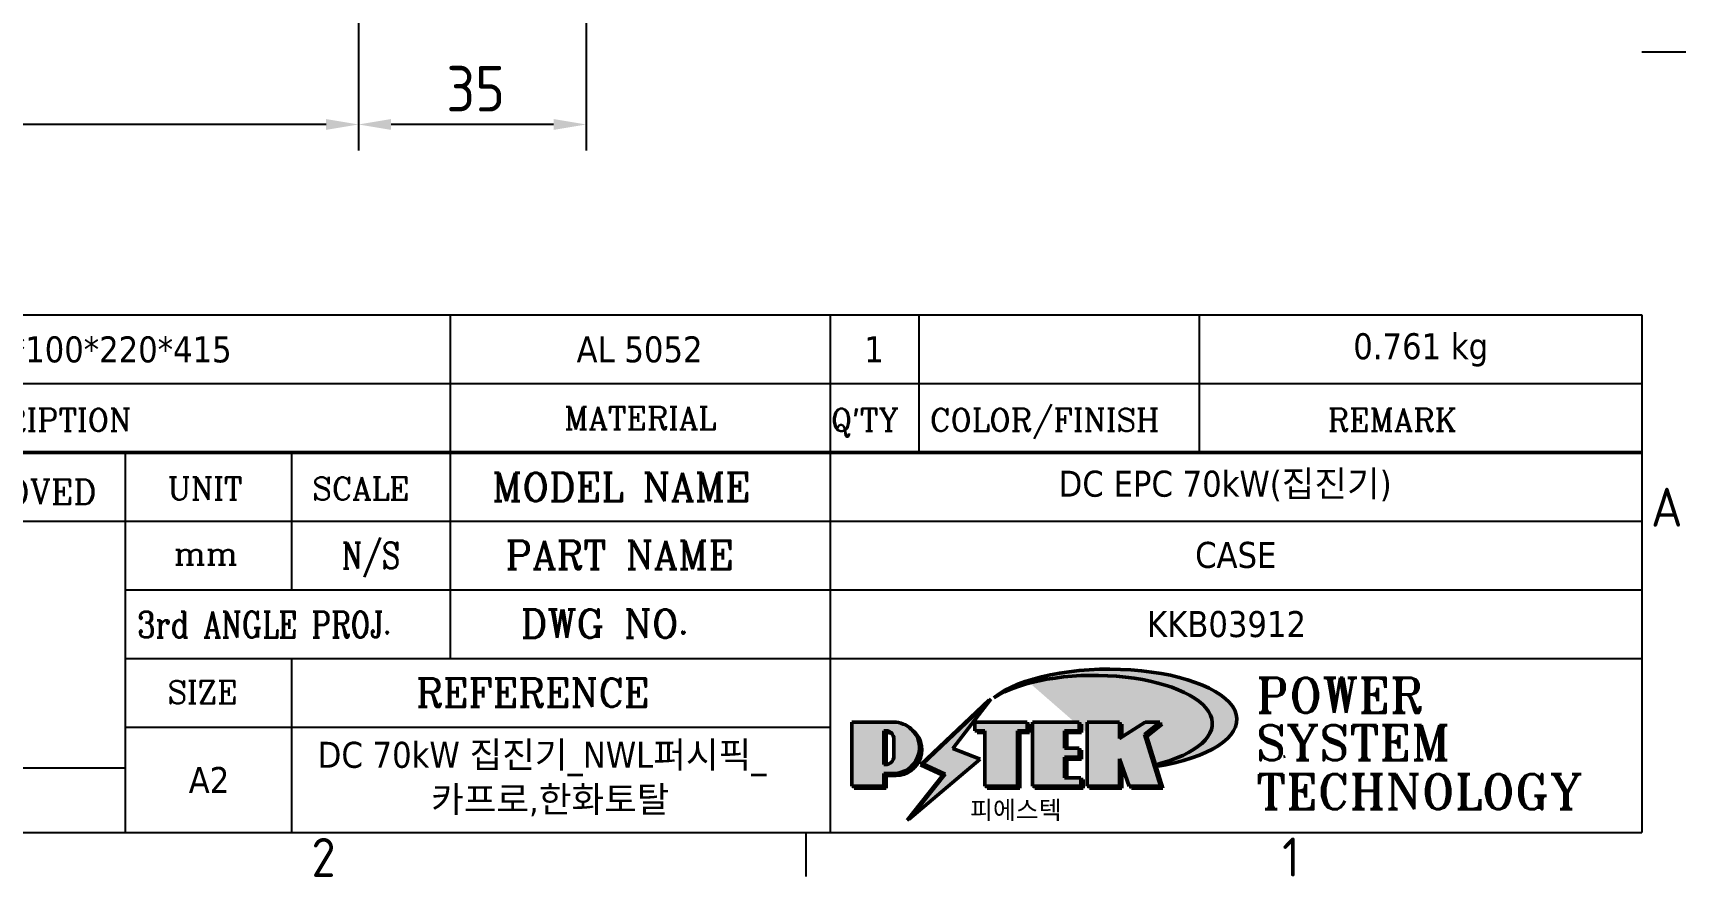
# Model space of a CAD drawing. Header units: millimetres. Extents: x 0 to 1188, y 0 to 840.
# Drawn here: x 920.7 to 1174.8, y 13.1 to 142.9 of the extents above; entities that cross this region are included whole.
import ezdxf
from ezdxf.enums import TextEntityAlignment as Align

# ---------------------------------------------------------------- set-up
doc = ezdxf.new("R2010")
doc.units = ezdxf.units.MM
doc.header["$LTSCALE"] = 2
doc.layers.get('0').update_dxf_attribs({"color": 3, "lineweight": 25})
for name, color, linetype, lineweight in [('경계(ISO)', 7, 'Continuous', 25), ('제목(ISO)', 5, 'Continuous', 50), ('치수(ISO)', 2, 'Continuous', 25), ('해치(ISO)', 7, 'Continuous', 18)]:
    doc.layers.add(name, color=color, linetype=linetype, lineweight=lineweight)
doc.styles.add('HAN_370', font='', dxfattribs={"width": 2})
doc.styles.add('RC_284', font='ROMANC.shx')
doc.styles.add('RC_287', font='ROMANC.shx')
doc.styles.add('RC_292', font='ROMANC.shx')
doc.styles.add('ROMANT_294', font='romant.shx')
doc.styles.add('문자 텍스트_PSTEK_POSCO', font='isocp.shx')
doc.styles.add('치수 텍스트_PSTEK_POSCO', font='isocp.shx')
doc.styles.add('텍스트 스타일198', font='tahoma.ttf')
doc.styles.add('텍스트 스타일333', font='ROMANC.shx', dxfattribs={"width": 0.800000011920929})
doc.styles.get('HAN_370').set_extended_font_data('GulimChe')
doc.dimstyles.new('치수_PSTEK_POSCO', dxfattribs={"dimscale": 2, "dimtxt": 3.5, "dimasz": 2.5, "dimexe": 2, "dimexo": 2.5, "dimgap": 1, "dimtad": 1, "dimrnd": 1e-08, "dimdsep": 46, "dimtxsty": '치수 텍스트_PSTEK_POSCO', "dimcen": 0.09, "dimdle": 10, "dimclrd": 7, "dimclre": 7, "dimclrt": 2, "dimadec": 1, "dimazin": 2, "dimtfac": 1, "dimtmove": 0, "dimatfit": 3, "dimfxl": 0, "dimtolj": 1, "dimlwd": -1, "dimlwe": -1, "dimarcsym": 0})

# ---------------------------------------------------------------- blocks, each defined once
blk = doc.blocks.new('경계 Default Border')
at = {"layer": '경계(ISO)'}
for p, q in [((584.0000152587891, 70), (587.400016784668, 70)), ((519.7499847412109, 10), (519.7499847412109, 6.599999666213989))]:
    blk.add_line(p, q, dxfattribs=at)
at = {"layer": '경계(ISO)', "color": 2, "char_height": 3.00000011920929, "attachment_point": 7, "style": '문자 텍스트_PSTEK_POSCO'}
for s, insert in [('A', (584.7144008173592, 33.49284856929444)), ('2', (481.752739416884, 6.57139439638704)), ('1', (556.3610661041481, 6.59999988079071))]:
    blk.add_mtext(s, dxfattribs=dict(at, insert=insert))
blk = doc.blocks.new('제목 블록 PSTEK')
for color, points in [(252, [(317.2195697678507, 17.0593801673321), (322.0326348870767, 21.62682475217465), (322.2781991042243, 21.94392121864296), (317.0471853425802, 16.97985676345368), (318.7512090904202, 16.1899260703855), (316.0018030350395, 12.71868385740789), (316.3356552234328, 13.00206718743325), (318.9235935156908, 16.2694494742633)]), (5, [(321.6183518841322, 17.4193704504104), (319.5281351041078, 18.24969419629727), (322.4505835294948, 22.02344462252142), (317.2195697678507, 17.0593801673321), (318.9235935156908, 16.2694494742633), (316.1741874603099, 12.79820726128571)]), (1, [(324.4839107253602, 19.60711530335299), (325.2419748254881, 19.60711530335299), (325.2419748254881, 20.25857663940324), (321.2266040451076, 20.25857663940324), (321.2266040451076, 19.60711530335299), (321.9846681452406, 19.60711530335299), (321.9846681452406, 15.3430047401139), (324.4839107253602, 15.3430047401139)]), (252, [(321.9846681452406, 19.60711530335299), (321.4042753185749, 19.60711530335299), (321.4042753185749, 19.45905590879572), (321.9846681452406, 19.45905590879572)]), (252, [(324.6615819988275, 19.45905590879572), (325.4196460989604, 19.45905590879572), (325.4196460989604, 20.11051724484596), (325.2419748254881, 20.11051724484596), (325.2419748254881, 19.60711530335299), (324.4839107253602, 19.60711530335299), (324.4839107253602, 15.3430047401139), (322.1623394187076, 15.3430047401139), (322.1623394187076, 15.19494534555726), (324.6615819988275, 15.19494534555726)]), (1, [(329.2277337269622, 20.25857663940324), (325.65654113025, 20.25857663940324), (325.65654113025, 15.3430047401139), (329.3580259941756, 15.3430047401139), (329.3580259941756, 15.9944660761648), (328.1137701654877, 15.9944660761648), (328.1137701654877, 17.56360607323003), (329.2277337269622, 17.56360607323003), (329.2277337269622, 18.25543873810179), (328.1137701654877, 18.25543873810179), (328.1137701654877, 19.60711530335299), (329.2277337269622, 19.60711530335299)]), (252, [(328.2914414389548, 19.45905590879572), (329.4054050004294, 19.45905590879572), (329.4054050004294, 20.11051724484596), (329.2277337269622, 20.11051724484596), (329.2277337269622, 19.60711530335299), (328.1137701654877, 19.60711530335299), (328.1137701654877, 18.25543873810179), (328.2914414389548, 18.25543873810179)]), (1, [(332.3312149849806, 20.25857663940324), (329.8592894925411, 20.25857663940324), (329.8592894925411, 15.3430047401139), (332.3312149849806, 15.3430047401139), (332.3312149849806, 17.4318630164523), (333.0701931098801, 15.3430047401139), (335.4855464857051, 15.3430047401139), (334.2514536401189, 19.30614745124769), (335.4379594596742, 20.25857663940324), (334.3071782107978, 20.25857663940324), (332.3312149849806, 18.99741471888304)]), (252, [(332.5088862584528, 20.1105172448466), (332.3312149849806, 20.1105172448466), (332.3312149849806, 18.99741471888368), (332.5088862584528, 19.11081371413894)]), (252, [(335.6156307331414, 20.11051724484596), (335.2535118015555, 20.11051724484596), (334.2514536401189, 19.30614745124769), (335.4855464857051, 15.3430047401139), (333.1954852176545, 15.3430047401139), (333.2478643833523, 15.19494534555726), (335.6632177591723, 15.19494534555726), (334.4291249135862, 19.15808805669106)]), (252, [(328.2914414389548, 17.41554667867274), (329.4054050004294, 17.41554667867274), (329.4054050004294, 18.10737934354514), (329.2277337269622, 18.10737934354514), (329.2277337269622, 17.56360607323003), (328.1137701654877, 17.56360607323003), (328.1137701654877, 15.9944660761648), (328.2914414389548, 15.9944660761648)]), (252, [(332.5088862584528, 16.92964231796647), (332.3312149849806, 17.43186301645164), (332.3312149849806, 15.3430047401139), (330.0369607660135, 15.3430047401139), (330.0369607660135, 15.19494534555726), (332.5088862584528, 15.19494534555726)]), (252, [(329.5356972676428, 15.8464066816075), (329.3580259941756, 15.8464066816075), (329.3580259941756, 15.3430047401139), (325.8342124037171, 15.3430047401139), (325.8342124037171, 15.19494534555726), (329.5356972676428, 15.19494534555726)])]:
    blk.add_hatch(color=color).paths.add_polyline_path(points)
h = blk.add_hatch(color=1)
edge = h.paths.add_edge_path(flags=0)
edge.add_line((314.2242174273352, 19.60711530335299), (314.2242174273352, 17.00126995915134))
edge.add_line((314.2242174273352, 17.00126995915134), (314.3485873187598, 17.00126995915134))
edge.add_arc((314.3485873187598, 17.6527312952023), 0.6514613360509371, 270, 360)
edge.add_line((315.0000486548106, 17.6527312952023), (315.0000486548106, 18.95565396730211))
edge.add_arc((314.3485873187598, 18.95565396730212), 0.6514613360508712, 0, 90)
edge.add_line((314.3485873187598, 19.60711530335299), (314.2242174273352, 19.60711530335299))
edge = h.paths.add_edge_path()
edge.add_arc((314.9847713324306, 18.28938669179658), 1.969189947606664, 269.9999999999959, 450)
edge.add_line((314.9847713324306, 20.25857663940318), (311.7664314776902, 20.25857663940324))
edge.add_line((311.7664314776902, 20.25857663940324), (311.7664314776902, 15.3430047401139))
edge.add_line((311.7664314776902, 15.3430047401139), (314.2242174273352, 15.3430047401139))
edge.add_line((314.2242174273352, 15.3430047401139), (314.2242174273352, 16.32019674418991))
edge.add_line((314.2242174273352, 16.32019674418991), (314.9847713324307, 16.32019674418991))
h = blk.add_hatch(color=252)
edge = h.paths.add_edge_path()
edge.add_arc((314.9847713324309, 18.28938669179657), 1.969189947606666, 270, 406.8278729790604)
edge.add_arc((315.1624426058984, 18.1413272972396), 1.969189947606962, -90, 53.560984836317004, ccw=False)
edge.add_line((315.1624426058984, 16.17213734963263), (314.4018887008024, 16.17213734963263))
edge.add_line((314.4018887008024, 16.17213734963263), (314.4018887008024, 15.19494534555726))
edge.add_line((314.4018887008024, 15.19494534555726), (311.9441027511573, 15.19494534555726))
edge.add_line((311.9441027511573, 15.19494534555726), (311.9441027511573, 15.3430047401139))
edge.add_line((311.9441027511573, 15.3430047401139), (314.2242174273352, 15.3430047401139))
edge.add_line((314.2242174273352, 15.3430047401139), (314.2242174273352, 16.32019674418991))
edge.add_line((314.2242174273352, 16.32019674418991), (314.9847713324309, 16.32019674418991))
h = blk.add_hatch(color=252)
edge = h.paths.add_edge_path()
edge.add_line((314.4018887008024, 19.45905590879572), (314.5262585922315, 19.45905590879572))
edge.add_arc((314.5262585922314, 18.80759457274939), 0.6514613360463194, 60.4189348879147, 90.00000000000318, ccw=False)
edge.add_arc((314.3485873187602, 18.95565396730057), 0.6514613360524251, 39.96992292766206, 90.00000000009999)
edge.add_line((314.3485873187591, 19.60711530335307), (314.2242174273352, 19.60711530335298))
edge.add_line((314.2242174273352, 19.60711530335299), (314.2242174273352, 17.00126995915134))
edge.add_line((314.2242174273352, 17.00126995915134), (314.3485873187591, 17.00126995915134))
edge.add_arc((314.3485873187568, 17.652731295233), 0.6514613360816299, 270.0000000002, 274.6930825552478)
edge.add_line((314.4018887008024, 17.0034541317032), (314.4018887008024, 19.45905590879572))
at = {"layer": '해치(ISO)'}
h = blk.add_hatch(color=140, dxfattribs=at)
edge = h.paths.add_edge_path()
edge.add_ellipse((330.3660919371412, 20.15576403068321), major_axis=(9.100907360794343, 0), ratio=0.4069904968023172, start_angle=301.3098473703837, end_angle=507.7436900681698)
edge.add_ellipse((331.5340919371412, 20.4634168429492), major_axis=(-9.82350664112931, 0), ratio=0.3942600559756514, start_angle=111.51207141178469, end_angle=334.47025347086895, ccw=False)
edge.add_line((335.1363447531188, 16.8601935978785), (335.0955236905705, 16.99119398620872))
at = {"color": 180}
for p, q in [((182.4757929790549, 51.56524660363496), (372.4757929537551, 51.56524660363496)), ((280.8758854511282, 51.56524660363496), (280.8758854511282, 41.00524660363494)), ((310.0881549537552, 51.56524660363496), (310.0881549537553, 41.00524660363494)), ((316.9044520275131, 51.56524660363496), (316.9044520275127, 41.00524660363494)), ((338.4566026226726, 51.56524660363496), (338.4566026226727, 41.00524660363494)), ((372.4757929537551, 51.56524660363496), (372.4757929537551, 11.79100474011389)), ((182.475792979055, 46.2852466036349), (372.4757929537551, 46.28524660363492)), ((255.9175931367356, 11.79100474011392), (255.9175931367356, 41.00524660363494)), ((268.6918866058747, 41.00524660363494), (268.6918866058747, 30.44524660363498)), ((280.8758854511282, 41.00524660363494), (280.8758854511282, 25.16524660363502)), ((310.088154953755, 41.00524660363494), (310.088154953755, 11.79100474011392)), ((206.451475290024, 35.72524660363497), (372.4757929537551, 35.72524660363497)), ((255.917593136736, 30.44524660363498), (372.4757929537552, 30.44524660363501)), ((255.9175931367359, 25.16524660363502), (372.4757929537552, 25.165246603635)), ((268.6918866058744, 25.16524660363502), (268.6918866058744, 11.79100474011392)), ((255.9175931367359, 19.88524660363481), (310.0881549537553, 19.88524660363481)), ((206.451475290024, 16.74100474011396), (255.9175931367359, 16.74100474011396)), ((182.475792979055, 11.79100474011392), (372.4757929537551, 11.79100474011389))]:
    blk.add_line(p, q, dxfattribs=at)
at = {"color": 7, "lineweight": 50}
blk.add_line((206.451475290024, 41.00524660363494), (372.4757929537551, 41.00524660363496), dxfattribs=at)
at = {"color": 7}
for p, q in [((322.2781991042243, 21.94392121864296), (317.0471853425802, 16.97985676345368)), ((322.4505835294948, 22.02344462252142), (317.2195697678507, 17.0593801673321)), ((317.2195697678507, 17.0593801673321), (322.0326348870767, 21.62682475217465)), ((319.5281351041078, 18.24969419629727), (322.4505835294948, 22.02344462252142)), ((322.0326348870767, 21.62682475217465), (322.2781991042243, 21.94392121864296)), ((311.7664314776902, 20.25900474011391), (311.7664314776902, 15.34300474011391)), ((314.9847713324309, 20.25857663940324), (311.7664314776902, 20.25857663940324)), ((314.9847713324309, 20.25857663940324), (311.7664314776902, 20.25857663940324)), ((311.7664314776902, 20.25857663940324), (311.7664314776902, 15.3430047401139)), ((314.2242174273352, 17.00126995915134), (314.2242174273352, 19.60711530335299)), ((314.2242174273352, 19.60711530335299), (314.3485873187591, 19.60711530335299)), ((314.3485873187591, 19.60711530335299), (314.2242174273352, 19.60711530335299)), ((314.2242174273352, 19.60711530335299), (314.2242174273352, 17.00126995915134)), ((314.2242174273352, 17.00126995915134), (314.2242174273352, 19.60711530335299)), ((314.2242174273352, 19.60711530335299), (314.3485873187591, 19.60711530335299)), ((314.4018887008024, 19.45905590879572), (314.5262585922314, 19.45905590879572)), ((314.4018887008024, 17.0034541317032), (314.4018887008024, 19.45905590879572)), ((325.2419748254881, 20.25857663940324), (321.2266040451076, 20.25857663940324)), ((321.2266040451076, 20.25857663940324), (321.2266040451076, 19.60711530335299)), ((325.2419748254881, 20.25857663940324), (321.2266040451076, 20.25857663940324)), ((321.2266040451076, 20.25857663940324), (321.2266040451076, 19.60711530335299)), ((321.2266040451076, 19.60711530335299), (321.9846681452406, 19.60711530335299)), ((321.2266040451076, 19.60711530335299), (321.9846681452406, 19.60711530335299)), ((321.4042753185749, 19.60711530335299), (321.4042753185749, 19.45905590879572)), ((321.9846681452406, 19.60711530335299), (321.4042753185749, 19.60711530335299)), ((321.4042753185749, 19.45905590879572), (321.9846681452406, 19.45905590879572)), ((321.9846681452406, 19.60711530335299), (321.9846681452406, 15.3430047401139)), ((321.9846681452406, 19.45905590879572), (321.9846681452406, 19.60711530335299)), ((321.9846681452406, 19.60711530335299), (321.9846681452406, 15.3430047401139)), ((324.4839107253602, 19.60711530335299), (325.2419748254881, 19.60711530335299)), ((324.4839107253602, 15.3430047401139), (324.4839107253602, 19.60711530335299)), ((325.2419748254881, 19.60711530335299), (324.4839107253602, 19.60711530335299)), ((324.4839107253602, 19.60711530335299), (324.4839107253602, 15.3430047401139)), ((324.4839107253602, 19.60711530335299), (325.2419748254881, 19.60711530335299)), ((324.4839107253602, 15.3430047401139), (324.4839107253602, 19.60711530335299)), ((324.6615819988275, 19.45905590879572), (325.4196460989604, 19.45905590879572)), ((324.6615819988275, 15.19494534555726), (324.6615819988275, 19.45905590879572)), ((325.2419748254881, 19.60711530335299), (325.2419748254881, 20.25857663940324)), ((325.2419748254881, 19.60711530335299), (325.2419748254881, 20.25857663940324)), ((325.4196460989604, 20.11051724484596), (325.2419748254881, 20.11051724484596)), ((325.2419748254881, 20.11051724484596), (325.2419748254881, 19.60711530335299)), ((325.4196460989604, 19.45905590879572), (325.4196460989604, 20.11051724484596)), ((329.2277337269622, 20.25857663940324), (325.65654113025, 20.25857663940324)), ((325.65654113025, 20.25857663940324), (325.65654113025, 15.3430047401139)), ((325.65654113025, 20.25857663940324), (325.65654113025, 15.3430047401139)), ((329.2277337269622, 20.25857663940324), (325.65654113025, 20.25857663940324)), ((328.1137701654877, 18.25543873810179), (328.1137701654877, 19.60711530335299)), ((328.1137701654877, 19.60711530335299), (329.2277337269622, 19.60711530335299)), ((329.2277337269622, 19.60711530335299), (328.1137701654877, 19.60711530335299)), ((328.1137701654877, 19.60711530335299), (328.1137701654877, 18.25543873810179)), ((328.1137701654877, 18.25543873810179), (328.1137701654877, 19.60711530335299)), ((328.1137701654877, 19.60711530335299), (329.2277337269622, 19.60711530335299)), ((328.2914414389548, 18.25543873810179), (328.2914414389548, 19.45905590879572)), ((328.2914414389548, 19.45905590879572), (329.4054050004294, 19.45905590879572)), ((329.2277337269622, 19.60711530335299), (329.2277337269622, 20.25857663940324)), ((329.2277337269622, 19.60711530335299), (329.2277337269622, 20.25857663940324)), ((329.4054050004294, 20.11051724484596), (329.2277337269622, 20.11051724484596)), ((329.2277337269622, 20.11051724484596), (329.2277337269622, 19.60711530335299)), ((329.4054050004294, 19.45905590879572), (329.4054050004294, 20.11051724484596)), ((332.3312149849806, 20.25857663940324), (329.8592894925411, 20.25857663940324)), ((329.8592894925411, 20.25857663940324), (329.8592894925411, 15.3430047401139)), ((329.8592894925411, 20.25857663940324), (329.8592894925411, 15.3430047401139)), ((332.3312149849806, 20.25857663940324), (329.8592894925411, 20.25857663940324)), ((334.3071782107978, 20.25857663940324), (332.3312149849806, 18.99741471888304)), ((332.3312149849806, 18.99741471888304), (332.3312149849806, 20.25857663940324)), ((334.3071782107978, 20.25857663940324), (332.3312149849806, 18.99741471888304)), ((332.3312149849806, 18.99741471888304), (332.3312149849806, 20.25857663940324)), ((332.5088862584528, 20.1105172448466), (332.3312149849806, 20.1105172448466)), ((332.3312149849806, 20.1105172448466), (332.3312149849806, 18.99741471888368)), ((332.3312149849806, 18.99741471888368), (332.5088862584528, 19.11081371413894)), ((332.5088862584528, 19.11081371413894), (332.5088862584528, 20.1105172448466)), ((334.2514536401189, 19.30614745124769), (335.4379594596742, 20.25857663940324)), ((334.2514536401189, 19.30614745124769), (335.4379594596742, 20.25857663940324)), ((335.2535118015555, 20.11051724484596), (334.2514536401189, 19.30614745124769)), ((335.4855464857051, 15.3430047401139), (334.2514536401189, 19.30614745124769)), ((334.2514536401189, 19.30614745124769), (335.4855464857051, 15.3430047401139)), ((335.4855464857051, 15.3430047401139), (334.2514536401189, 19.30614745124769)), ((335.4379594596742, 20.25857663940324), (334.3071782107978, 20.25857663940324)), ((335.4379594596742, 20.25857663940324), (334.3071782107978, 20.25857663940324)), ((334.4291249135862, 19.15808805669104), (335.6156307331414, 20.11051724484596)), ((335.6632177591723, 15.19494534555726), (334.4291249135862, 19.15808805669104)), ((335.6156307331414, 20.11051724484596), (335.2535118015555, 20.11051724484596)), ((315.0000486548106, 18.95565396730275), (315.0000486548106, 17.65273129520161)), ((315.0000486548106, 18.95565396730275), (315.0000486548106, 17.65273129520161)), ((321.6183518841322, 17.4193704504104), (319.5281351041078, 18.24969419629727)), ((329.2277337269622, 18.25543873810179), (328.1137701654877, 18.25543873810179)), ((328.1137701654877, 18.25543873810179), (328.2914414389548, 18.25543873810179)), ((329.2277337269622, 18.25543873810179), (328.1137701654877, 18.25543873810179)), ((329.2277337269622, 17.56360607323003), (329.2277337269622, 18.25543873810179)), ((329.2277337269622, 17.56360607323003), (329.2277337269622, 18.25543873810179)), ((329.4054050004294, 18.10737934354514), (329.2277337269622, 18.10737934354514)), ((329.2277337269622, 18.10737934354514), (329.2277337269622, 17.56360607323003)), ((329.4054050004294, 17.41554667867274), (329.4054050004294, 18.10737934354514)), ((314.3485873187591, 17.00126995915134), (314.2242174273352, 17.00126995915134)), ((314.2242174273352, 17.00126995915134), (314.3485873187591, 17.00126995915134)), ((314.3485873187591, 17.00126995915134), (314.2242174273352, 17.00126995915134)), ((316.1741874603099, 12.79820726128571), (321.6183518841322, 17.4193704504104)), ((317.0471853425802, 16.97985676345368), (318.7512090904202, 16.1899260703855)), ((318.9235935156908, 16.2694494742633), (317.2195697678507, 17.0593801673321)), ((317.2195697678507, 17.0593801673321), (318.9235935156908, 16.2694494742633)), ((328.1137701654877, 17.56360607323003), (329.2277337269622, 17.56360607323003)), ((328.1137701654877, 15.9944660761648), (328.1137701654877, 17.56360607323003)), ((329.2277337269622, 17.56360607323003), (328.1137701654877, 17.56360607323003)), ((328.1137701654877, 17.56360607323003), (328.1137701654877, 15.9944660761648)), ((328.1137701654877, 17.56360607323003), (329.2277337269622, 17.56360607323003)), ((328.1137701654877, 15.9944660761648), (328.1137701654877, 17.56360607323003)), ((328.2914414389548, 15.9944660761648), (328.2914414389548, 17.41554667867274)), ((328.2914414389548, 17.41554667867274), (329.4054050004294, 17.41554667867274)), ((332.3312149849806, 17.4318630164523), (333.0701931098801, 15.3430047401139)), ((332.3312149849806, 15.3430047401139), (332.3312149849806, 17.4318630164523)), ((332.5088862584528, 16.92964231796647), (332.3312149849806, 17.43186301645164)), ((332.3312149849806, 17.43186301645164), (332.3312149849806, 15.3430047401139)), ((332.3312149849806, 17.4318630164523), (333.0701931098801, 15.3430047401139)), ((332.3312149849806, 15.3430047401139), (332.3312149849806, 17.4318630164523)), ((332.5088862584528, 15.19494534555726), (332.5088862584528, 16.92964231796647)), ((345.0447381189468, 17.50375595811051), (344.9867755289346, 17.689895936919)), ((311.7664314776902, 15.3430047401139), (314.2242174273352, 15.3430047401139)), ((311.7664314776902, 15.3430047401139), (314.2242174273352, 15.3430047401139)), ((314.2242174273352, 15.3430047401139), (311.9441027511573, 15.3430047401139)), ((311.9441027511573, 15.3430047401139), (311.9441027511573, 15.19494534555726)), ((314.2242174273352, 16.32019674418991), (314.9847713324309, 16.32019674418991)), ((314.2242174273352, 15.3430047401139), (314.2242174273352, 16.32019674418991)), ((314.9847713324309, 16.32019674418991), (314.2242174273352, 16.32019674418991)), ((314.2242174273352, 16.32019674418991), (314.2242174273352, 15.3430047401139)), ((314.2242174273352, 16.32019674418991), (314.9847713324309, 16.32019674418991)), ((314.2242174273352, 15.3430047401139), (314.2242174273352, 16.32019674418991)), ((314.4018887008024, 16.17213734963263), (315.162442605898, 16.17213734963263)), ((314.4018887008024, 15.19494534555726), (314.4018887008024, 16.17213734963263)), ((318.7512090904202, 16.1899260703855), (316.0018030350395, 12.71868385740789)), ((318.9235935156908, 16.2694494742633), (316.1741874603099, 12.79820726128571)), ((316.3356552234328, 13.00206718743325), (318.9235935156908, 16.2694494742633)), ((321.9846681452406, 15.3430047401139), (324.4839107253602, 15.3430047401139)), ((321.9846681452406, 15.3430047401139), (324.4839107253602, 15.3430047401139)), ((324.4839107253602, 15.3430047401139), (322.1623394187076, 15.3430047401139)), ((322.1623394187076, 15.3430047401139), (322.1623394187076, 15.19494534555726)), ((325.65654113025, 15.3430047401139), (329.3580259941756, 15.3430047401139)), ((325.65654113025, 15.3430047401139), (329.3580259941756, 15.3430047401139)), ((329.3580259941756, 15.3430047401139), (325.8342124037171, 15.3430047401139)), ((325.8342124037171, 15.3430047401139), (325.8342124037171, 15.19494534555726)), ((329.3580259941756, 15.9944660761648), (328.1137701654877, 15.9944660761648)), ((328.1137701654877, 15.9944660761648), (328.2914414389548, 15.9944660761648)), ((329.3580259941756, 15.9944660761648), (328.1137701654877, 15.9944660761648)), ((329.3580259941756, 15.3430047401139), (329.3580259941756, 15.9944660761648)), ((329.3580259941756, 15.3430047401139), (329.3580259941756, 15.9944660761648)), ((329.5356972676428, 15.8464066816075), (329.3580259941756, 15.8464066816075)), ((329.3580259941756, 15.8464066816075), (329.3580259941756, 15.3430047401139)), ((329.5356972676428, 15.19494534555726), (329.5356972676428, 15.8464066816075)), ((329.8592894925411, 15.3430047401139), (332.3312149849806, 15.3430047401139)), ((329.8592894925411, 15.3430047401139), (332.3312149849806, 15.3430047401139)), ((332.3312149849806, 15.3430047401139), (330.0369607660135, 15.3430047401139)), ((330.0369607660135, 15.3430047401139), (330.0369607660135, 15.19494534555726)), ((333.0701931098801, 15.3430047401139), (335.4855464857051, 15.3430047401139)), ((333.0701931098801, 15.3430047401139), (335.4855464857051, 15.3430047401139)), ((335.4855464857051, 15.3430047401139), (333.1954852176545, 15.3430047401139)), ((333.1954852176545, 15.3430047401139), (333.2478643833523, 15.19494534555726)), ((311.9441027511573, 15.19494534555726), (314.4018887008024, 15.19494534555726)), ((322.1623394187076, 15.19494534555726), (324.6615819988275, 15.19494534555726)), ((325.8342124037171, 15.19494534555726), (329.5356972676428, 15.19494534555726)), ((330.0369607660135, 15.19494534555726), (332.5088862584528, 15.19494534555726)), ((333.2478643833523, 15.19494534555726), (335.6632177591723, 15.19494534555726)), ((316.0018030350395, 12.71868385740789), (316.3356552234328, 13.00206718743325))]:
    blk.add_line(p, q, dxfattribs=at)
at = {"color": 5}
for p, q in [((322.4505835294948, 22.02344462252142), (317.2195697678507, 17.0593801673321)), ((319.5281351041078, 18.24969419629727), (322.4505835294948, 22.02344462252142)), ((321.6183518841322, 17.4193704504104), (319.5281351041078, 18.24969419629727)), ((316.1741874603099, 12.79820726128571), (321.6183518841322, 17.4193704504104)), ((317.2195697678507, 17.0593801673321), (318.9235935156908, 16.2694494742633)), ((318.9235935156908, 16.2694494742633), (316.1741874603099, 12.79820726128571))]:
    blk.add_line(p, q, dxfattribs=at)
at = {"color": 1}
for p, q in [((314.9847713324309, 20.25857663940324), (311.7664314776902, 20.25857663940324)), ((311.7664314776902, 20.25857663940324), (311.7664314776902, 15.3430047401139)), ((314.2242174273352, 17.00126995915134), (314.2242174273352, 19.60711530335299)), ((314.2242174273352, 19.60711530335299), (314.3485873187591, 19.60711530335299)), ((325.2419748254881, 20.25857663940324), (321.2266040451076, 20.25857663940324)), ((321.2266040451076, 20.25857663940324), (321.2266040451076, 19.60711530335299)), ((321.2266040451076, 19.60711530335299), (321.9846681452406, 19.60711530335299)), ((321.9846681452406, 19.60711530335299), (321.9846681452406, 15.3430047401139)), ((324.4839107253602, 19.60711530335299), (325.2419748254881, 19.60711530335299)), ((324.4839107253602, 15.3430047401139), (324.4839107253602, 19.60711530335299)), ((325.2419748254881, 19.60711530335299), (325.2419748254881, 20.25857663940324)), ((329.2277337269622, 20.25857663940324), (325.65654113025, 20.25857663940324)), ((325.65654113025, 20.25857663940324), (325.65654113025, 15.3430047401139)), ((328.1137701654877, 18.25543873810179), (328.1137701654877, 19.60711530335299)), ((328.1137701654877, 19.60711530335299), (329.2277337269622, 19.60711530335299)), ((329.2277337269622, 19.60711530335299), (329.2277337269622, 20.25857663940324)), ((332.3312149849806, 20.25857663940324), (329.8592894925411, 20.25857663940324)), ((329.8592894925411, 20.25857663940324), (329.8592894925411, 15.3430047401139)), ((334.3071782107978, 20.25857663940324), (332.3312149849806, 18.99741471888304)), ((332.3312149849806, 18.99741471888304), (332.3312149849806, 20.25857663940324)), ((334.2514536401189, 19.30614745124769), (335.4379594596742, 20.25857663940324)), ((335.4855464857051, 15.3430047401139), (334.2514536401189, 19.30614745124769)), ((335.4379594596742, 20.25857663940324), (334.3071782107978, 20.25857663940324)), ((315.0000486548106, 18.95565396730275), (315.0000486548106, 17.65273129520161)), ((329.2277337269622, 18.25543873810179), (328.1137701654877, 18.25543873810179)), ((329.2277337269622, 17.56360607323003), (329.2277337269622, 18.25543873810179)), ((314.3485873187591, 17.00126995915134), (314.2242174273352, 17.00126995915134)), ((328.1137701654877, 17.56360607323003), (329.2277337269622, 17.56360607323003)), ((328.1137701654877, 15.9944660761648), (328.1137701654877, 17.56360607323003)), ((332.3312149849806, 17.4318630164523), (333.0701931098801, 15.3430047401139)), ((332.3312149849806, 15.3430047401139), (332.3312149849806, 17.4318630164523)), ((311.7664314776902, 15.3430047401139), (314.2242174273352, 15.3430047401139)), ((314.2242174273352, 16.32019674418991), (314.9847713324309, 16.32019674418991)), ((314.2242174273352, 15.3430047401139), (314.2242174273352, 16.32019674418991)), ((321.9846681452406, 15.3430047401139), (324.4839107253602, 15.3430047401139)), ((325.65654113025, 15.3430047401139), (329.3580259941756, 15.3430047401139)), ((329.3580259941756, 15.9944660761648), (328.1137701654877, 15.9944660761648)), ((329.3580259941756, 15.3430047401139), (329.3580259941756, 15.9944660761648)), ((329.8592894925411, 15.3430047401139), (332.3312149849806, 15.3430047401139)), ((333.0701931098801, 15.3430047401139), (335.4855464857051, 15.3430047401139))]:
    blk.add_line(p, q, dxfattribs=at)
at = {"color": 7}
for centre, radius, start, end in [((314.3485873187598, 18.95565396730211), 0.6514613360508712, 0, 90), ((314.3485873187602, 18.95565396730057), 0.6514613360524251, 39.96992292766117, 90), ((314.3485873187598, 18.95565396730212), 0.6514613360508712, 0, 90), ((314.5262585922314, 18.80759457274939), 0.6514613360463193, 60.41893488791137, 90), ((314.9847713324309, 18.28938669179658), 1.969189947606665, 270, 90), ((314.9847713324309, 18.28938669179658), 1.969189947606665, 270, 90), ((314.9847713324307, 18.2893866917965), 1.969189947606594, 270, 46.82787297909833), ((315.1624426058984, 18.1413272972396), 1.969189947606961, 270, 53.56098483636067), ((314.3485873187597, 17.65273129520228), 0.6514613360509381, 270, 0), ((314.3485873187598, 17.6527312952023), 0.6514613360509381, 270, 0), ((314.3485873187568, 17.652731295233), 0.6514613360816299, 270, 274.6930825552478)]:
    blk.add_arc(centre, radius, start, end, dxfattribs=at)
at = {"color": 1}
for centre, radius, start, end in [((314.3485873187598, 18.95565396730211), 0.6514613360508712, 0, 90), ((314.9847713324309, 18.28938669179657), 1.969189947606665, 270, 90), ((314.3485873187598, 17.6527312952023), 0.6514613360509381, 270, 0)]:
    blk.add_arc(centre, radius, start, end, dxfattribs=at)
at = {"layer": '제목(ISO)'}
for p, q in [((322.2781991042243, 21.94392121864296), (317.0471853425802, 16.97985676345368)), ((322.4505835294948, 22.02344462252142), (317.2195697678507, 17.0593801673321)), ((317.2195697678507, 17.0593801673321), (322.0326348870767, 21.62682475217465)), ((319.5281351041078, 18.24969419629727), (322.4505835294948, 22.02344462252142)), ((322.0326348870767, 21.62682475217465), (322.2781991042243, 21.94392121864296)), ((314.9847713324306, 20.25857663940324), (311.7664314776902, 20.25857663940324)), ((311.7664314776902, 20.25857663940324), (311.7664314776902, 15.3430047401139)), ((314.2242174273352, 17.00126995915134), (314.2242174273352, 19.60711530335299)), ((314.2242174273352, 19.60711530335299), (314.3485873187598, 19.60711530335299)), ((314.3485873187591, 19.60711530335299), (314.2242174273352, 19.60711530335299)), ((314.2242174273352, 19.60711530335299), (314.2242174273352, 17.00126995915134)), ((314.4018887008024, 19.45905590879572), (314.5262585922314, 19.45905590879572)), ((314.4018887008024, 17.0034541317032), (314.4018887008024, 19.45905590879572)), ((325.2419748254881, 20.25857663940324), (321.2266040451076, 20.25857663940324)), ((321.2266040451076, 20.25857663940324), (321.2266040451076, 19.60711530335299)), ((321.2266040451076, 19.60711530335299), (321.9846681452406, 19.60711530335299)), ((321.9846681452406, 19.60711530335299), (321.4042753185749, 19.60711530335299)), ((321.4042753185749, 19.60711530335299), (321.4042753185749, 19.45905590879572)), ((321.4042753185749, 19.45905590879572), (321.9846681452406, 19.45905590879572)), ((321.9846681452406, 19.60711530335299), (321.9846681452406, 15.3430047401139)), ((321.9846681452406, 19.45905590879572), (321.9846681452406, 19.60711530335299)), ((324.4839107253602, 19.60711530335299), (325.2419748254881, 19.60711530335299)), ((324.4839107253602, 15.3430047401139), (324.4839107253602, 19.60711530335299)), ((325.2419748254881, 19.60711530335299), (324.4839107253602, 19.60711530335299)), ((324.4839107253602, 19.60711530335299), (324.4839107253602, 15.3430047401139)), ((324.6615819988275, 19.45905590879572), (325.4196460989604, 19.45905590879572)), ((324.6615819988275, 15.19494534555726), (324.6615819988275, 19.45905590879572)), ((325.2419748254881, 19.60711530335299), (325.2419748254881, 20.25857663940324)), ((325.4196460989604, 20.11051724484596), (325.2419748254881, 20.11051724484596)), ((325.2419748254881, 20.11051724484596), (325.2419748254881, 19.60711530335299)), ((325.4196460989604, 19.45905590879572), (325.4196460989604, 20.11051724484596)), ((329.2277337269622, 20.25857663940324), (325.65654113025, 20.25857663940324)), ((325.65654113025, 20.25857663940324), (325.65654113025, 15.3430047401139)), ((328.1137701654877, 18.25543873810179), (328.1137701654877, 19.60711530335299)), ((328.1137701654877, 19.60711530335299), (329.2277337269622, 19.60711530335299)), ((329.2277337269622, 19.60711530335299), (328.1137701654877, 19.60711530335299)), ((328.1137701654877, 19.60711530335299), (328.1137701654877, 18.25543873810179)), ((328.2914414389548, 19.45905590879572), (329.4054050004294, 19.45905590879572)), ((328.2914414389548, 18.25543873810179), (328.2914414389548, 19.45905590879572)), ((329.2277337269622, 19.60711530335299), (329.2277337269622, 20.25857663940324)), ((329.4054050004294, 20.11051724484596), (329.2277337269622, 20.11051724484596)), ((329.2277337269622, 20.11051724484596), (329.2277337269622, 19.60711530335299)), ((329.4054050004294, 19.45905590879572), (329.4054050004294, 20.11051724484596)), ((332.3312149849806, 20.25857663940324), (329.8592894925411, 20.25857663940324)), ((329.8592894925411, 20.25857663940324), (329.8592894925411, 15.3430047401139)), ((334.3071782107978, 20.25857663940324), (332.3312149849806, 18.99741471888304)), ((332.3312149849806, 18.99741471888304), (332.3312149849806, 20.25857663940324)), ((332.5088862584528, 20.1105172448466), (332.3312149849806, 20.1105172448466)), ((332.3312149849806, 20.1105172448466), (332.3312149849806, 18.99741471888368)), ((332.3312149849806, 18.99741471888368), (332.5088862584528, 19.11081371413894)), ((332.5088862584528, 19.11081371413894), (332.5088862584528, 20.1105172448466)), ((334.2514536401189, 19.30614745124769), (335.4379594596742, 20.25857663940324)), ((335.2535118015555, 20.11051724484596), (334.2514536401189, 19.30614745124769)), ((335.4855464857051, 15.3430047401139), (334.2514536401189, 19.30614745124769)), ((334.2514536401189, 19.30614745124769), (335.4855464857051, 15.3430047401139)), ((335.4379594596742, 20.25857663940324), (334.3071782107978, 20.25857663940324)), ((334.4291249135862, 19.15808805669106), (335.6156307331414, 20.11051724484596)), ((335.6632177591723, 15.19494534555726), (334.4291249135862, 19.15808805669106)), ((335.6156307331414, 20.11051724484596), (335.2535118015555, 20.11051724484596)), ((315.0000486548106, 18.95565396730211), (315.0000486548106, 17.6527312952023)), ((321.6183518841322, 17.4193704504104), (319.5281351041078, 18.24969419629727)), ((329.2277337269622, 18.25543873810179), (328.1137701654877, 18.25543873810179)), ((328.1137701654877, 18.25543873810179), (328.2914414389548, 18.25543873810179)), ((329.2277337269622, 17.56360607323003), (329.2277337269622, 18.25543873810179)), ((329.4054050004294, 18.10737934354514), (329.2277337269622, 18.10737934354514)), ((329.2277337269622, 18.10737934354514), (329.2277337269622, 17.56360607323003)), ((329.4054050004294, 17.41554667867274), (329.4054050004294, 18.10737934354514)), ((314.3485873187598, 17.00126995915134), (314.2242174273352, 17.00126995915134)), ((314.2242174273352, 17.00126995915134), (314.3485873187591, 17.00126995915134)), ((316.1741874603099, 12.79820726128571), (321.6183518841322, 17.4193704504104)), ((317.0471853425802, 16.97985676345368), (318.7512090904202, 16.1899260703855)), ((317.2195697678507, 17.0593801673321), (318.9235935156908, 16.2694494742633)), ((318.9235935156908, 16.2694494742633), (317.2195697678507, 17.0593801673321)), ((328.1137701654877, 15.9944660761648), (328.1137701654877, 17.56360607323003)), ((328.1137701654877, 17.56360607323003), (329.2277337269622, 17.56360607323003)), ((329.2277337269622, 17.56360607323003), (328.1137701654877, 17.56360607323003)), ((328.1137701654877, 17.56360607323003), (328.1137701654877, 15.9944660761648)), ((328.2914414389548, 17.41554667867274), (329.4054050004294, 17.41554667867274)), ((328.2914414389548, 15.9944660761648), (328.2914414389548, 17.41554667867274)), ((332.3312149849806, 15.3430047401139), (332.3312149849806, 17.4318630164523)), ((332.3312149849806, 17.4318630164523), (333.0701931098801, 15.3430047401139)), ((332.5088862584528, 16.92964231796647), (332.3312149849806, 17.43186301645164)), ((332.3312149849806, 17.43186301645164), (332.3312149849806, 15.3430047401139)), ((332.5088862584528, 15.19494534555726), (332.5088862584528, 16.92964231796647)), ((311.7664314776902, 15.3430047401139), (314.2242174273352, 15.3430047401139)), ((314.2242174273352, 15.3430047401139), (311.9441027511573, 15.3430047401139)), ((311.9441027511573, 15.3430047401139), (311.9441027511573, 15.19494534555726)), ((314.2242174273352, 15.3430047401139), (314.2242174273352, 16.32019674418991)), ((314.2242174273352, 16.32019674418991), (314.9847713324307, 16.32019674418991)), ((314.9847713324309, 16.32019674418991), (314.2242174273352, 16.32019674418991)), ((314.2242174273352, 16.32019674418991), (314.2242174273352, 15.3430047401139)), ((314.4018887008024, 15.19494534555726), (314.4018887008024, 16.17213734963263)), ((314.4018887008024, 16.17213734963263), (315.1624426058984, 16.17213734963263)), ((318.7512090904202, 16.1899260703855), (316.0018030350395, 12.71868385740789)), ((318.9235935156908, 16.2694494742633), (316.1741874603099, 12.79820726128571)), ((316.3356552234328, 13.00206718743325), (318.9235935156908, 16.2694494742633)), ((321.9846681452406, 15.3430047401139), (324.4839107253602, 15.3430047401139)), ((324.4839107253602, 15.3430047401139), (322.1623394187076, 15.3430047401139)), ((322.1623394187076, 15.3430047401139), (322.1623394187076, 15.19494534555726)), ((325.65654113025, 15.3430047401139), (329.3580259941756, 15.3430047401139)), ((329.3580259941756, 15.3430047401139), (325.8342124037171, 15.3430047401139)), ((325.8342124037171, 15.3430047401139), (325.8342124037171, 15.19494534555726)), ((329.3580259941756, 15.9944660761648), (328.1137701654877, 15.9944660761648)), ((328.1137701654877, 15.9944660761648), (328.2914414389548, 15.9944660761648)), ((329.3580259941756, 15.3430047401139), (329.3580259941756, 15.9944660761648)), ((329.5356972676428, 15.8464066816075), (329.3580259941756, 15.8464066816075)), ((329.3580259941756, 15.8464066816075), (329.3580259941756, 15.3430047401139)), ((329.5356972676428, 15.19494534555726), (329.5356972676428, 15.8464066816075)), ((329.8592894925411, 15.3430047401139), (332.3312149849806, 15.3430047401139)), ((332.3312149849806, 15.3430047401139), (330.0369607660135, 15.3430047401139)), ((330.0369607660135, 15.3430047401139), (330.0369607660135, 15.19494534555726)), ((333.0701931098801, 15.3430047401139), (335.4855464857051, 15.3430047401139)), ((335.4855464857051, 15.3430047401139), (333.1954852176545, 15.3430047401139)), ((333.1954852176545, 15.3430047401139), (333.2478643833523, 15.19494534555726)), ((311.9441027511573, 15.19494534555726), (314.4018887008024, 15.19494534555726)), ((322.1623394187076, 15.19494534555726), (324.6615819988275, 15.19494534555726)), ((325.8342124037171, 15.19494534555726), (329.5356972676428, 15.19494534555726)), ((330.0369607660135, 15.19494534555726), (332.5088862584528, 15.19494534555726)), ((333.2478643833523, 15.19494534555726), (335.6632177591723, 15.19494534555726)), ((316.0018030350395, 12.71868385740789), (316.3356552234328, 13.00206718743325))]:
    blk.add_line(p, q, dxfattribs=at)
at = {"layer": '제목(ISO)', "color": 4}
blk.add_line((335.1363447531188, 16.8601935978785), (335.0955236905705, 16.99119398620872), dxfattribs=at)
at = {"layer": '제목(ISO)'}
for centre, radius, start, end in [((314.3485873187598, 18.95565396730212), 0.6514613360508712, 0, 90), ((314.3485873187602, 18.95565396730057), 0.6514613360524251, 39.96992292766117, 90), ((314.5262585922314, 18.80759457274939), 0.6514613360463193, 60.41893488791137, 90), ((314.9847713324306, 18.28938669179658), 1.969189947606664, 46.82787297909431, 90), ((314.9847713324307, 18.2893866917965), 1.969189947606594, 270, 46.82787297909833), ((314.9847713324309, 18.28938669179657), 1.969189947606666, 270, 46.8278729790603), ((315.1624426058984, 18.1413272972396), 1.969189947606962, 270, 53.56098483631701), ((314.3485873187598, 17.6527312952023), 0.6514613360509371, 270, 0), ((314.3485873187568, 17.652731295233), 0.6514613360816299, 270, 274.6930825552478)]:
    blk.add_arc(centre, radius, start, end, dxfattribs=at)
at = {"layer": '제목(ISO)', "color": 4}
for centre, major_axis, ratio, start_param, end_param in [((331.5340919371412, 20.4634168429492), (9.82350664112931, 0), 0.3942600559756514, 5.087845455444478, 8.97919982663645), ((330.3660919371412, 20.15576403068321), (9.100907360794343, 0), 0.4069904968023172, 5.258848905294775, 8.861799147915196)]:
    blk.add_ellipse(centre, major_axis=major_axis, ratio=ratio, start_param=start_param, end_param=end_param, dxfattribs=at)
at = {"color": 2, "style": 'RC_284'}
blk.add_text('MATERIAL', height=1.742399930953979, dxfattribs=at).set_placement((295.4820202024417, 43.64524660363492), align=Align.MIDDLE_CENTER)
at = {"color": 2}
for s, height, style, p in [('COLOR/FINISH', 1.742399930953979, 'RC_284', (317.7725341324144, 42.62317362549192)), ('DESCRIPTION', 1.742399930953979, 'RC_284', (240.4025565652523, 42.62317362549192)), ("Q'TY", 1.742399930953979, 'RC_284', (310.1440786515383, 42.62317362549192)), ('REMARK', 1.742399930953979, 'RC_284', (348.346649953877, 42.62317362549192)), ('MODEL NAME', 2.178000062704086, 'RC_292', (284.096330289083, 37.25462520371384)), ('APPROVED', 1.899999976158142, 'RC_287', (239.7795453577791, 37.00893196870329)), ('UNIT', 1.742399930953979, 'RC_284', (259.1652673287452, 37.34317362549218)), ('SCALE', 1.742399930953979, 'RC_284', (270.2934779252897, 37.34317362549218)), ('mm', 1.742399930953979, 'RC_284', (259.6505418159997, 32.3543089683787)), ('PART NAME', 2.178000062704086, 'RC_292', (285.1416959765849, 32.03045329421792)), (' DWG NO.', 2.178000062704086, 'RC_292', (284.8124284083233, 26.75045329421772)), ('SIZE', 1.742399930953979, 'RC_284', (259.1652673287452, 21.69497768947366)), ('REFERENCE', 2.178000062704086, 'RC_292', (278.2741065029841, 21.43214925458022))]:
    blk.add_text(s, height=height, dxfattribs=dict(at, style=style)).set_placement(p)
at = {"color": 7, "style": '텍스트 스타일333', "width": 0.7999999523162842}
blk.add_text('N/S', height=2.000000029802322, dxfattribs=at).set_placement((274.7838860285014, 33.08524660363496), align=Align.MIDDLE_CENTER)
at = {"color": 2, "style": '텍스트 스타일333', "width": 0.7999999523162842}
blk.add_text('3rd ANGLE PROJ.', height=2.000000029802322, dxfattribs=at).set_placement((256.8430306642954, 26.76148381654429))
at = {"color": 7, "style": 'ROMANT_294'}
for s, p in [('POWER', (342.82727231297, 20.97115304607566)), ('SYSTEM', (342.82727231297, 17.3284636719184)), ('TECHNOLOGY', (342.82727231297, 13.57194088644453))]:
    blk.add_text(s, height=2.700000107288361, dxfattribs=at).set_placement(p)
at = {"color": 7, "insert": (320.8519732224835, 14.21236326823155), "char_height": 1.400000005960464, "attachment_point": 1, "line_spacing_factor": 0.3319999873638153, "style": 'HAN_370'}
blk.add_mtext('\\fHY견고딕|b0|i0;\\H1.4000;피에스텍', dxfattribs=at)
at = {"layer": '제목(ISO)', "color": 7, "style": '텍스트 스타일198'}
for tag, p in [('부품_번호_001', (195.7950737854893, 47.68004260673702)), ('설명_001', (230.6998566549333, 47.92245856837096)), ('재질_001', (290.6002202955571, 47.92524659519488)), ("3._Q'TY_001", (312.7051684940307, 47.92188863680521)), ('질량\\P3;_001', (350.3046145979153, 48.1643332325385)), ('1._MODEL_NAME_001', (327.6598054165052, 37.5966694322178)), ('제목_001', (338.1474522096431, 32.12134217035067)), ('부품_번호_001', (334.4543140387212, 26.8052465951949)), ('설계자_001', (210.6823963971569, 25.23312566343435)), ('프로젝트_001', (270.706578451401, 16.75328126930982)), ('시트_크기_001', (260.7896290458918, 14.81730632141838)), ('작성_날짜_001', (207.6615770298207, 13.26600473167383)), ('프로젝트_002', (279.4170429714246, 13.32940203065831))]:
    blk.add_attdef(tag, p, '', height=2.000000029802322, dxfattribs=at)
for tag, p in [('4._COLOR', (327.6805273250926, 48.92524660363493)), ('점검자', (231.1845342133799, 26.23312567187446)), ('엔지니어링_승인자', (247.673240162284, 26.23312567187446)), ('점검_날짜', (231.1845342133799, 14.26600474011394)), ('엔지니어링_승인_날짜', (247.6732401622839, 14.26600474011394))]:
    blk.add_attdef(tag, text='', height=2.000000029802322, dxfattribs=at).set_placement(p, align=Align.MIDDLE_CENTER)
blk = doc.blocks.new('*D49')
at = {"layer": 'Defpoints', "color": 0}
for p in [(970.7276465988905, 192.8944573275292), (1005.727646598899, 170.4051174993083), (970.7276465988905, 128.8447638464754)]:
    blk.add_point(p, dxfattribs=at)
at = {"layer": '치수(ISO)', "color": 7}
for p, q in [((970.7276465988905, 187.8944573275292), (970.7276465988905, 124.8447638464754)), ((1005.727646598899, 165.4051174993083), (1005.727646598899, 124.8447638464754)), ((1000.727646598899, 128.8447638464754), (975.7276465988905, 128.8447638464754))]:
    blk.add_line(p, q, dxfattribs=at)
for points in [[(975.7276465988905, 129.6780971798087), (975.7276465988905, 128.011430513142), (970.7276465988905, 128.8447638464754)], [(1000.727646598899, 129.6780971798087), (1000.727646598899, 128.011430513142), (1005.727646598899, 128.8447638464754)]]:
    blk.add_solid(points, dxfattribs=at)
at = {"layer": '치수(ISO)', "color": 2, "insert": (984.2326718520641, 134.3447638464754), "char_height": 7, "attachment_point": 4, "style": '치수 텍스트_PSTEK_POSCO'}
blk.add_mtext('\\A1;35', dxfattribs=at)
blk = doc.blocks.new('*D50')
at = {"layer": 'Defpoints', "color": 0}
for p in [(820.7276465988903, 193.8444573275291), (970.7276465988905, 192.8944573275292), (820.7276465988903, 128.8447638464754)]:
    blk.add_point(p, dxfattribs=at)
at = {"layer": '치수(ISO)', "color": 7}
for p, q in [((820.7276465988903, 188.8444573275291), (820.7276465988903, 124.8447638464754)), ((970.7276465988905, 187.8944573275292), (970.7276465988905, 124.8447638464754)), ((965.7276465988905, 128.8447638464754), (825.7276465988903, 128.8447638464754))]:
    blk.add_line(p, q, dxfattribs=at)
for points in [[(825.7276465988903, 129.6780971798087), (825.7276465988903, 128.011430513142), (820.7276465988903, 128.8447638464754)], [(965.7276465988905, 129.6780971798087), (965.7276465988905, 128.011430513142), (970.7276465988905, 128.8447638464754)]]:
    blk.add_solid(points, dxfattribs=at)
at = {"layer": '치수(ISO)', "color": 2, "insert": (890.1248906933787, 134.3447638464754), "char_height": 7, "attachment_point": 4, "style": '치수 텍스트_PSTEK_POSCO'}
blk.add_mtext('\\A1;150', dxfattribs=at)

msp = doc.modelspace()

# ---------------------------------------------------------------- block references
at = {"xscale": 2, "yscale": 2, "zscale": 2}
msp.add_blockref('경계 Default Border', (0, 0), dxfattribs=at)
ref = msp.add_blockref('제목 블록 PSTEK', (423.0484140924897, -3.58200948022779), dxfattribs=dict(xscale=2, yscale=2, zscale=2))
ref.add_attrib('프로젝트_001', 'DC 70kW 집진기_NWL퍼시픽_', (964.4615709952916, 29.92455305839185), dxfattribs={"layer": '제목(ISO)', "color": 7, "height": 4.000000059604645, "style": '텍스트 스타일198'})
ref.add_attrib('시트_크기_001', 'A2', (944.6276721842731, 26.05260316260896), dxfattribs={"layer": '제목(ISO)', "color": 7, "height": 4.000000059604645, "style": '텍스트 스타일198'})
ref.add_attrib("3._Q'TY_001", '1', (1048.458751080551, 92.26176779338262), dxfattribs={"layer": '제목(ISO)', "color": 7, "height": 4.000000059604645, "style": '텍스트 스타일198'})
ref.add_attrib('재질_001', 'AL 5052', (1004.248854683604, 92.26848371016197), dxfattribs={"layer": '제목(ISO)', "color": 7, "height": 4.000000059604645, "style": '텍스트 스타일198'})
ref.add_attrib('부품_번호_001', 'KKB03912', (1091.957042169932, 50.02848371016201), dxfattribs={"layer": '제목(ISO)', "color": 7, "height": 4.000000059604645, "style": '텍스트 스타일198'})
ref.add_attrib('1._MODEL_NAME_001', 'DC EPC 70kW(집진기)', (1078.3680249255, 71.61132938420782), dxfattribs={"layer": '제목(ISO)', "color": 7, "height": 4.000000059604645, "style": '텍스트 스타일198'})
ref.add_attrib('질량\\P3;_001', '0.761 kg', (1123.65764328832, 92.74665698484921), dxfattribs={"layer": '제목(ISO)', "color": 7, "height": 4.000000059604645, "style": '텍스트 스타일198'})
ref.add_attrib('설명_001', 'AL5052 t=1.5*100*220*415', (884.4481274023564, 92.26290765651414), dxfattribs={"layer": '제목(ISO)', "color": 7, "height": 4.000000059604645, "style": '텍스트 스타일198'})
ref.add_attrib('제목_001', 'CASE', (1099.343318511776, 60.66067486047353), dxfattribs={"layer": '제목(ISO)', "color": 7, "height": 4.000000059604645, "style": '텍스트 스타일198'})
ref.add_attrib('프로젝트_002', '카프로,한화토탈', (981.8825000353388, 23.07679458108884), dxfattribs={"layer": '제목(ISO)', "color": 7, "height": 4.000000059604645, "style": '텍스트 스타일198'})

# ---------------------------------------------------------------- dimensions: what is measured, and where the dimension line sits
at = {"layer": '치수(ISO)', "color": 7}
dim = msp.add_linear_dim(base=(820.7276465988903, 128.8447638464754), p1=(970.7276465988905, 192.8944573275292), p2=(820.7276465988903, 193.8444573275291), angle=180, dimstyle='치수_PSTEK_POSCO', override={"dimdec": 2, "dimtp": 0, "dimtm": -0, "dimtdec": 2, "dimtofl": 0, "dimatfit": 1}, dxfattribs=at)
dim.commit()
dim.dimension.update_dxf_attribs({"geometry": '*D50', "text_midpoint": (895.7276465988905, 128.8447638464754), "dimtype": 160})
dim = msp.add_linear_dim(base=(970.7276465988905, 128.8447638464754), p1=(1005.727646598899, 170.4051174993083), p2=(970.7276465988905, 192.8944573275292), dimstyle='치수_PSTEK_POSCO', override={"dimdec": 2, "dimtp": 0, "dimtm": -0, "dimtdec": 2, "dimtofl": 0, "dimatfit": 1}, dxfattribs=at)
dim.commit()
dim.dimension.update_dxf_attribs({"geometry": '*D49', "text_midpoint": (988.2276465988947, 128.8447638464754), "dimtype": 160})

doc.saveas('drawing.dxf')
